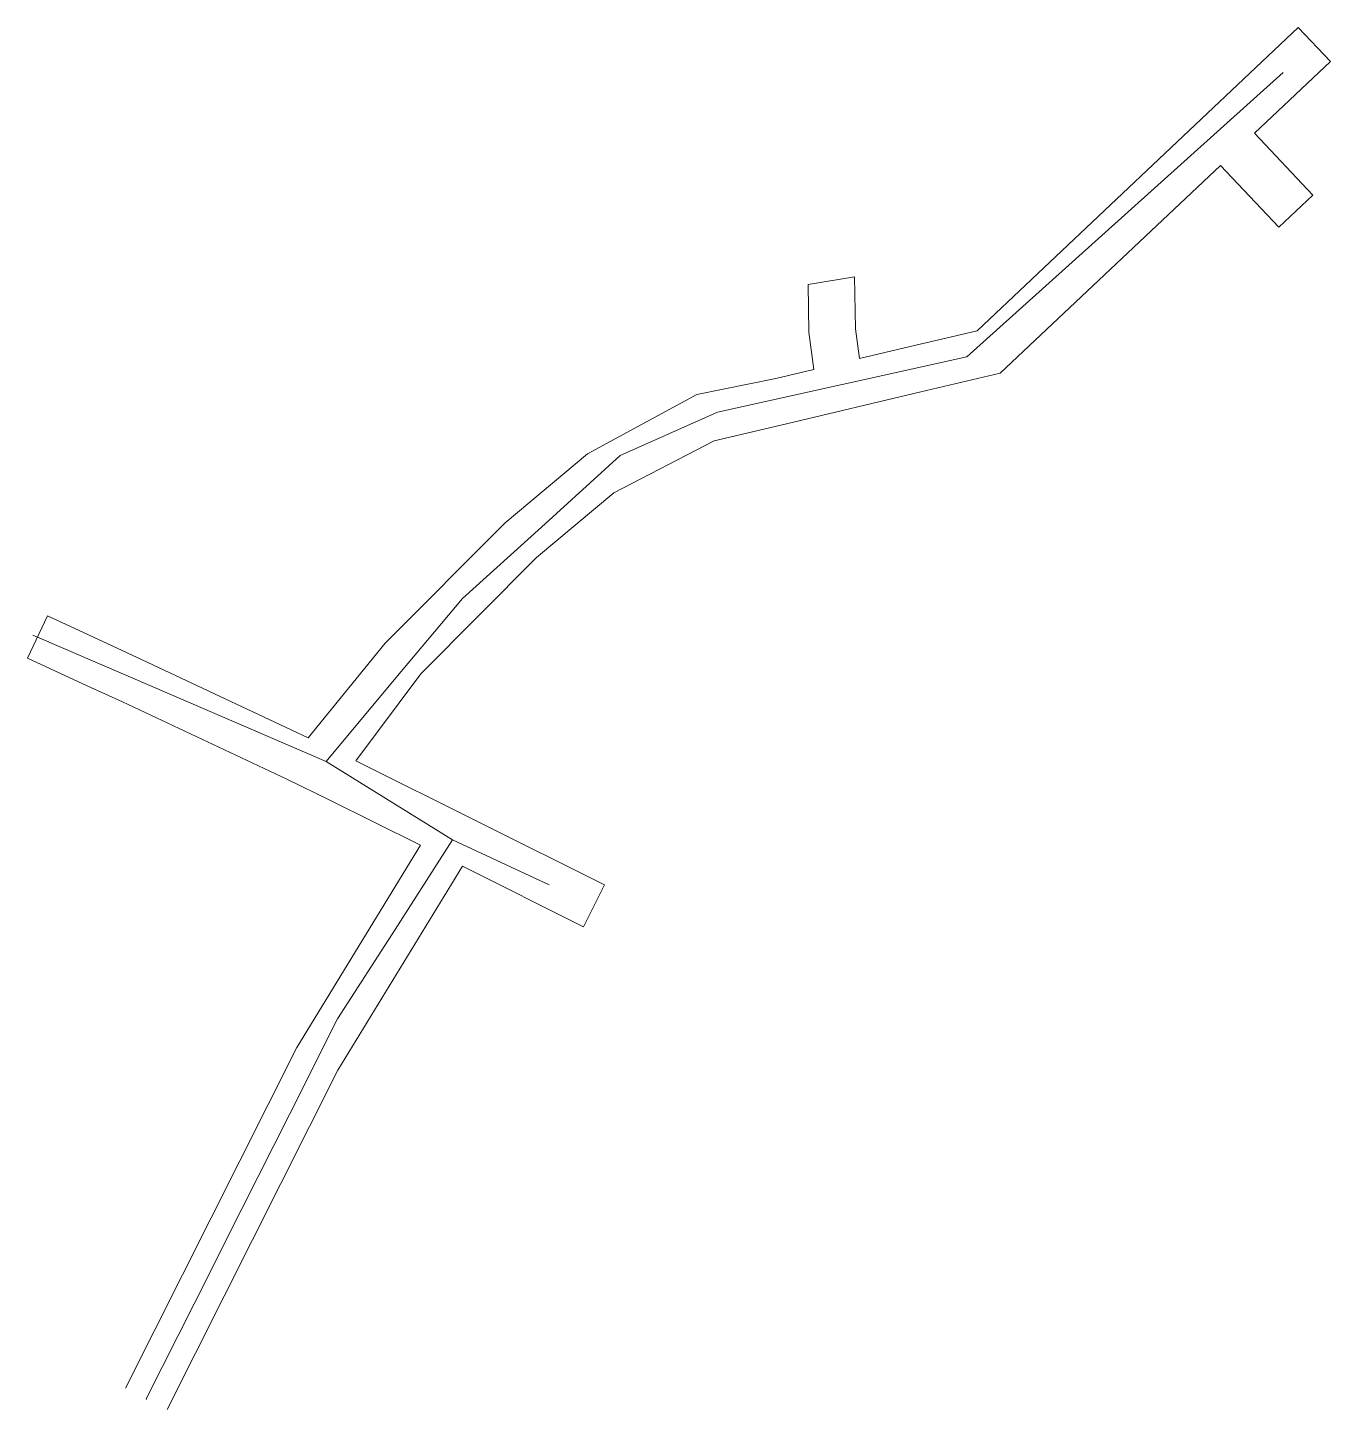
# Model space of a CAD drawing. Header units: millimetres. Extents: x 268436.7 to 268497.9, y 4274140.8 to 4274205.8.
import ezdxf

# ---------------------------------------------------------------- set-up
doc = ezdxf.new("R2010")
doc.units = ezdxf.units.MM
for name, color, linetype, lineweight in [('3D_1290', 6, 'Continuous', 0), ('GEOFENCE', 100, 'Continuous', 0), ('INIT_COORD', 5, 'Continuous', 0)]:
    doc.layers.add(name, color=color, linetype=linetype, lineweight=lineweight)

msp = doc.modelspace()

# ---------------------------------------------------------------- linework, layer by layer
at = {"layer": '3D_1290', "lineweight": 0}
msp.add_polyline3d([(268441.3, 4274141.839, 1290), (268449.364, 4274157.863, 1290), (268455.169, 4274167.372, 1290), (268450.872, 4274169.516, 1290), (268448.883, 4274170.477, 1290), (268441.159, 4274174.109, 1290), (268439.51, 4274174.862, 1290), (268436.707, 4274176.166, 1290), (268437.634, 4274178.159, 1290), (268440.437, 4274176.855, 1290), (268442.094, 4274176.098, 1290), (268449.896, 4274172.43, 1290), (268453.511, 4274176.874, 1290), (268459.14, 4274182.525, 1290), (268463.024, 4274185.78, 1290), (268468.149, 4274188.572, 1290), (268471.87, 4274189.318, 1290), (268473.655, 4274189.746, 1290), (268473.423, 4274191.492, 1290), (268473.38, 4274193.741, 1290), (268475.571, 4274194.093, 1290), (268475.617, 4274191.659, 1290), (268475.804, 4274190.26, 1290), (268478.177, 4274190.829, 1290), (268481.332, 4274191.567, 1290), (268496.416, 4274205.816, 1290), (268497.927, 4274204.217, 1290), (268494.365, 4274200.852, 1290), (268497.111, 4274197.944, 1290), (268495.512, 4274196.433, 1290), (268492.765, 4274199.341, 1290), (268482.415, 4274189.563, 1290), (268478.683, 4274188.69, 1290), (268472.376, 4274187.18, 1290), (268468.962, 4274186.384, 1290), (268464.251, 4274183.941, 1290), (268460.627, 4274180.904, 1290), (268455.179, 4274175.434, 1290), (268452.128, 4274171.345, 1290), (268463.817, 4274165.511, 1290), (268462.835, 4274163.544, 1290), (268457.144, 4274166.385, 1290), (268451.289, 4274156.793, 1290), (268443.261, 4274140.849, 1290)], dxfattribs=at)
at = {"layer": 'GEOFENCE'}
for p, q in [((268488.274, 4274197.02, 1290), (268495.712, 4274203.704, 1290)), ((268480.837, 4274190.335, 1290), (268488.274, 4274197.02, 1290)), ((268469.123, 4274187.731, 1290), (268480.837, 4274190.335, 1290)), ((268464.557, 4274185.694, 1290), (268469.123, 4274187.731, 1290)), ((268460.853, 4274182.335, 1290), (268464.557, 4274185.694, 1290)), ((268457.149, 4274178.976, 1290), (268460.853, 4274182.335, 1290)), ((268453.939, 4274175.143, 1290), (268457.149, 4274178.976, 1290)), ((268441.548, 4274175.273, 1290), (268436.957, 4274177.255, 1290)), ((268450.729, 4274171.31, 1290), (268441.548, 4274175.273, 1290)), ((268450.729, 4274171.31, 1290), (268453.939, 4274175.143, 1290)), ((268456.678, 4274167.622, 1290), (268450.729, 4274171.31, 1290)), ((268453.976, 4274163.415, 1290), (268456.678, 4274167.622, 1290)), ((268456.678, 4274167.622, 1290), (268461.211, 4274165.512, 1290)), ((268451.273, 4274159.208, 1290), (268453.976, 4274163.415, 1290)), ((268449.025, 4274154.742, 1290), (268451.273, 4274159.208, 1290)), ((268446.777, 4274150.276, 1290), (268449.025, 4274154.742, 1290)), ((268444.529, 4274145.81, 1290), (268446.777, 4274150.276, 1290)), ((268442.281, 4274141.344, 1290), (268444.529, 4274145.81, 1290))]:
    msp.add_line(p, q, dxfattribs=at)
at = {"layer": 'INIT_COORD'}
msp.add_point((268442.281, 4274141.344, 1290), dxfattribs=at)

doc.saveas('drawing.dxf')
